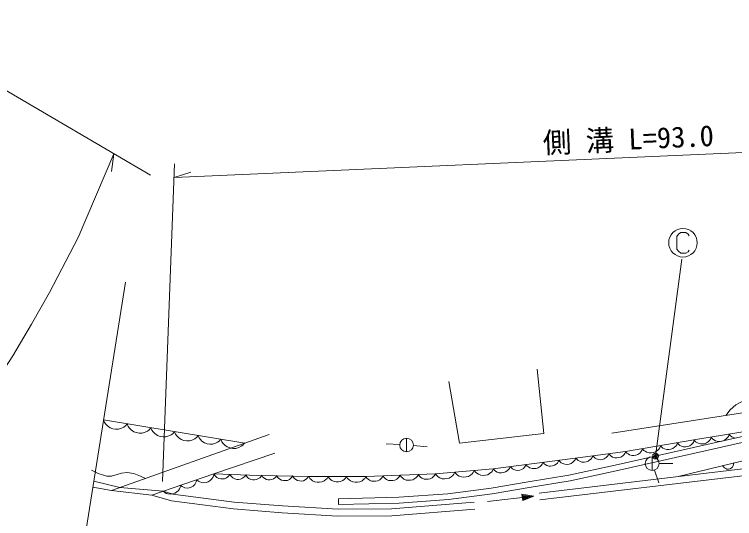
# Model space of a CAD drawing. Units: millimetres, scale not verified. Extents: x 40000 to 680000, y 20000 to 380000.
# Drawn here: x 455216 to 518260, y 271681 to 315781 of the extents above; entities that cross this region are included whole.
import ezdxf
from ezdxf.enums import TextEntityAlignment as Align

# ---------------------------------------------------------------- set-up
doc = ezdxf.new("R2010")
doc.units = ezdxf.units.MM
doc.header["$LTSCALE"] = 1000
for name, color, linetype, lineweight in [('M-BGD', 7, 'Continuous', 13), ('M-BGD-EXST', 7, 'Continuous', 13), ('M-BMK-OTRS', 5, 'Continuous', 13), ('M-STR-HTXT', 7, 'Continuous', 13)]:
    doc.layers.add(name, color=color, linetype=linetype, lineweight=lineweight)
doc.styles.add('ＭＳ ゴシック', font='')
doc.styles.get('ＭＳ ゴシック').set_extended_font_data('MS Gothic')

msp = doc.modelspace()

# ---------------------------------------------------------------- linework, layer by layer
at = {"layer": 'M-BGD'}
for p, q in [((501553, 279136), (500985, 284744)), ((493246, 283679), (494169, 278284)), ((520752, 281221), (507521, 279146)), ((463019, 280309), (463110, 280081)), ((463019, 280309), (475389, 278290)), ((463110, 280081), (463214, 279937)), ((463214, 279937), (463359, 279785)), ((464934, 279784), (465092, 279971)), ((465092, 279971), (465182, 279743)), ((463359, 279785), (463588, 279620)), ((463588, 279620), (463830, 279538)), ((463830, 279538), (464078, 279498)), ((464078, 279498), (464334, 279499)), ((464334, 279499), (464603, 279582)), ((464603, 279582), (464789, 279680)), ((464789, 279680), (464934, 279784)), ((465182, 279743), (465286, 279599)), ((465286, 279599), (465432, 279447)), ((465432, 279447), (465660, 279282)), ((466675, 279244), (466862, 279341)), ((466862, 279341), (467006, 279446)), ((467006, 279446), (467164, 279632)), ((467164, 279632), (467255, 279405)), ((467255, 279405), (467359, 279260)), ((469079, 279107), (469237, 279294)), ((469237, 279294), (469327, 279067)), ((515038, 278633), (520763, 279542)), ((463713, 274142), (477527, 279049)), ((465660, 279282), (465902, 279200)), ((465902, 279200), (466151, 279160)), ((466151, 279160), (466406, 279160)), ((466406, 279160), (466675, 279244)), ((467359, 279260), (467504, 279109)), ((467504, 279109), (467733, 278944)), ((467733, 278944), (467975, 278862)), ((467975, 278862), (468224, 278821)), ((468224, 278821), (468479, 278822)), ((468479, 278822), (468748, 278906)), ((468748, 278906), (468934, 279003)), ((468934, 279003), (469079, 279107)), ((469327, 279067), (469432, 278922)), ((469432, 278922), (469577, 278771)), ((469577, 278771), (469805, 278606)), ((470821, 278568), (471007, 278665)), ((471007, 278665), (471151, 278769)), ((471151, 278769), (471310, 278956)), ((471310, 278956), (471396, 278739)), ((471396, 278739), (471495, 278601)), ((489548, 278717), (489548, 277517)), ((494169, 278284), (501553, 279136)), ((520828, 279277), (507793, 276348)), ((520947, 278791), (507900, 275860)), ((516150, 278624), (516214, 278786)), ((516214, 278786), (516335, 278644)), ((517534, 278649), (517645, 278764)), ((517645, 278764), (517724, 278875)), ((517724, 278875), (517792, 279048)), ((517792, 279048), (517906, 278915)), ((517906, 278915), (518009, 278841)), ((518009, 278841), (518142, 278772)), ((518142, 278772), (518335, 278713)), ((469805, 278606), (470047, 278524)), ((470047, 278524), (470296, 278483)), ((470296, 278483), (470552, 278484)), ((470552, 278484), (470821, 278568)), ((471495, 278601), (471633, 278457)), ((471633, 278457), (471851, 278300)), ((471851, 278300), (472081, 278222)), ((472081, 278222), (472318, 278183)), ((472318, 278183), (472562, 278184)), ((472562, 278184), (472818, 278264)), ((472818, 278264), (472995, 278357)), ((472995, 278357), (473133, 278456)), ((473133, 278456), (473283, 278634)), ((473283, 278634), (473374, 278406)), ((473374, 278406), (473478, 278262)), ((473478, 278262), (473623, 278110)), ((473623, 278110), (473852, 277945)), ((475053, 278004), (475198, 278108)), ((475198, 278108), (475356, 278295)), ((488949, 278155), (487751, 278230)), ((490146, 278066), (491341, 277962)), ((508717, 277542), (515038, 278633)), ((511706, 277876), (511775, 278049)), ((511775, 278049), (511888, 277916)), ((513013, 277920), (513116, 278029)), ((513116, 278029), (513190, 278132)), ((513190, 278132), (513255, 278295)), ((513255, 278295), (513368, 278162)), ((513368, 278162), (513471, 278088)), ((513471, 278088), (513605, 278019)), ((514157, 277989), (514330, 278048)), ((514330, 278048), (514492, 278166)), ((514492, 278166), (514596, 278274)), ((514596, 278274), (514670, 278378)), ((514670, 278378), (514734, 278541)), ((514734, 278541), (514848, 278407)), ((514848, 278407), (514951, 278333)), ((514951, 278333), (515084, 278264)), ((515084, 278264), (515277, 278205)), ((515277, 278205), (515459, 278205)), ((515459, 278205), (515637, 278234)), ((515637, 278234), (515809, 278293)), ((515809, 278293), (515972, 278412)), ((515972, 278412), (516076, 278520)), ((516076, 278520), (516150, 278624)), ((516335, 278644), (516445, 278565)), ((516445, 278565), (516587, 278491)), ((516587, 278491), (516793, 278428)), ((516793, 278428), (516987, 278428)), ((516987, 278428), (517177, 278459)), ((517177, 278459), (517361, 278522)), ((517361, 278522), (517534, 278649)), ((478026, 277414), (472673, 275584)), ((473852, 277945), (474094, 277863)), ((474094, 277863), (474343, 277823)), ((474343, 277823), (474598, 277823)), ((474598, 277823), (474867, 277907)), ((474867, 277907), (475053, 278004)), ((501152, 273911), (533191, 277728)), ((504536, 276996), (508717, 277542)), ((508663, 277383), (508733, 277544)), ((508717, 277542), (508830, 277408)), ((508830, 277408), (508934, 277334)), ((509792, 277294), (509955, 277413)), ((509955, 277413), (510058, 277521)), ((510058, 277521), (510132, 277624)), ((510132, 277624), (510196, 277787)), ((510196, 277787), (510317, 277645)), ((510317, 277645), (510428, 277566)), ((510428, 277566), (510570, 277492)), ((510570, 277492), (510775, 277429)), ((510775, 277429), (510970, 277429)), ((510970, 277429), (511159, 277460)), ((511159, 277460), (511343, 277523)), ((511343, 277523), (511517, 277650)), ((511517, 277650), (511627, 277765)), ((511627, 277765), (511706, 277876)), ((511888, 277916), (511992, 277842)), ((511992, 277842), (512125, 277773)), ((512125, 277773), (512317, 277714)), ((512317, 277714), (512500, 277713)), ((512500, 277713), (512677, 277743)), ((512677, 277743), (512850, 277802)), ((512850, 277802), (513013, 277920)), ((513605, 278019), (513797, 277959)), ((513797, 277959), (513979, 277959)), ((513979, 277959), (514157, 277989)), ((497130, 276042), (504536, 276996)), ((501223, 273315), (533262, 277133)), ((502816, 276637), (502882, 276786)), ((502882, 276786), (502990, 276649)), ((504222, 276718), (504299, 276819)), ((504299, 276819), (504369, 276979)), ((504369, 276979), (504478, 276842)), ((504478, 276842), (504579, 276764)), ((504579, 276764), (504709, 276690)), ((505435, 276693), (505602, 276806)), ((505602, 276806), (505709, 276910)), ((505709, 276910), (505787, 277011)), ((505787, 277011), (505857, 277171)), ((505857, 277171), (505958, 277043)), ((505958, 277043), (506052, 276971)), ((506052, 276971), (506174, 276902)), ((506174, 276902), (506351, 276840)), ((506351, 276840), (506522, 276834)), ((506522, 276834), (506688, 276856)), ((506688, 276856), (506851, 276905)), ((506851, 276905), (507007, 277010)), ((507007, 277010), (507107, 277107)), ((507107, 277107), (507180, 277202)), ((507180, 277202), (507245, 277351)), ((507245, 277351), (507354, 277214)), ((507354, 277214), (507455, 277136)), ((507455, 277136), (507585, 277062)), ((507585, 277062), (507775, 276996)), ((507775, 276996), (507958, 276990)), ((507958, 276990), (508136, 277013)), ((508136, 277013), (508311, 277066)), ((508311, 277066), (508478, 277178)), ((508478, 277178), (508585, 277283)), ((508585, 277283), (508663, 277383)), ((508934, 277334), (509067, 277265)), ((509067, 277265), (509259, 277206)), ((509259, 277206), (509441, 277206)), ((509441, 277206), (509619, 277235)), ((509619, 277235), (509792, 277294)), ((511044, 277097), (511044, 275897)), ((521309, 277315), (513327, 275361)), ((498547, 276074), (498617, 276235)), ((498617, 276235), (498719, 276106)), ((499768, 276073), (499868, 276171)), ((499868, 276171), (499940, 276265)), ((499940, 276265), (500006, 276414)), ((500006, 276414), (500114, 276277)), ((500114, 276277), (500215, 276199)), ((500215, 276199), (500346, 276125)), ((501071, 276129), (501238, 276241)), ((501238, 276241), (501346, 276346)), ((501346, 276346), (501423, 276446)), ((501423, 276446), (501493, 276607)), ((501493, 276607), (501595, 276479)), ((501595, 276479), (501689, 276406)), ((501689, 276406), (501810, 276337)), ((501810, 276337), (501988, 276275)), ((501988, 276275), (502158, 276269)), ((502158, 276269), (502325, 276291)), ((502325, 276291), (502488, 276340)), ((502488, 276340), (502644, 276445)), ((502644, 276445), (502744, 276543)), ((502744, 276543), (502816, 276637)), ((502990, 276649), (503091, 276572)), ((503091, 276572), (503222, 276498)), ((503222, 276498), (503412, 276432)), ((503412, 276432), (503594, 276425)), ((503594, 276425), (503772, 276448)), ((503764, 275488), (507793, 276348)), ((503772, 276448), (503947, 276501)), ((503947, 276501), (504114, 276613)), ((504114, 276613), (504222, 276718)), ((504709, 276690), (504899, 276624)), ((504899, 276624), (505082, 276617)), ((505082, 276617), (505260, 276640)), ((505260, 276640), (505435, 276693)), ((511644, 276497), (512844, 276497)), ((517213, 276313), (517281, 276206)), ((517281, 276206), (517363, 276123)), ((517983, 276110), (518066, 276192)), ((518066, 276192), (518140, 276313)), ((518140, 276313), (518174, 276424)), ((518174, 276424), (518185, 276550)), ((472673, 275584), (467257, 273733)), ((472650, 275407), (472689, 275589)), ((472673, 275584), (472753, 275442)), ((472673, 275584), (476577, 275461)), ((473985, 275410), (474073, 275548)), ((474073, 275548), (474153, 275406)), ((475385, 275374), (475472, 275512)), ((475472, 275512), (475553, 275370)), ((485983, 275370), (492072, 275597)), ((490490, 275378), (490580, 275542)), ((490580, 275542), (490676, 275395)), ((491995, 275444), (492079, 275598)), ((492072, 275597), (497130, 276042)), ((492072, 275597), (492189, 275437)), ((493586, 275457), (493679, 275568)), ((493679, 275568), (493766, 275746)), ((493766, 275746), (493882, 275586)), ((493882, 275586), (493993, 275493)), ((495153, 275493), (495280, 275606)), ((495280, 275606), (495372, 275717)), ((495372, 275717), (495459, 275895)), ((495459, 275895), (495576, 275735)), ((495576, 275735), (495686, 275642)), ((495686, 275642), (495831, 275552)), ((495831, 275552), (496043, 275469)), ((496452, 275470), (496652, 275522)), ((496652, 275522), (496847, 275642)), ((496847, 275642), (496973, 275755)), ((496973, 275755), (497066, 275866)), ((497066, 275866), (497153, 276044)), ((497130, 276042), (497238, 275905)), ((497238, 275905), (497339, 275827)), ((497339, 275827), (497470, 275753)), ((497470, 275753), (497660, 275687)), ((497660, 275687), (497842, 275680)), ((497842, 275680), (498020, 275704)), ((498020, 275704), (498195, 275756)), ((498195, 275756), (498362, 275869)), ((498362, 275869), (498470, 275973)), ((498470, 275973), (498547, 276074)), ((498719, 276106), (498813, 276034)), ((498813, 276034), (498934, 275965)), ((498934, 275965), (499112, 275903)), ((499112, 275903), (499282, 275897)), ((499282, 275897), (499449, 275919)), ((499449, 275919), (499612, 275968)), ((499612, 275968), (499768, 276073)), ((500346, 276125), (500536, 276059)), ((500536, 276059), (500718, 276053)), ((500718, 276053), (500896, 276076)), ((500896, 276076), (501071, 276129)), ((503856, 274997), (507900, 275860)), ((511240, 275929), (511631, 274795)), ((517363, 276123), (517484, 276049)), ((517484, 276049), (517595, 276015)), ((517595, 276015), (517721, 276005)), ((517721, 276005), (517876, 276043)), ((517876, 276043), (517983, 276110)), ((462160, 274940), (464433, 274398)), ((471083, 274787), (471139, 274901)), ((471139, 274901), (471175, 275072)), ((471175, 275072), (471318, 274952)), ((471318, 274952), (471440, 274892)), ((471440, 274892), (471592, 274842)), ((471997, 274845), (472179, 274908)), ((472179, 274908), (472350, 275000)), ((472350, 275000), (472501, 275153)), ((472501, 275153), (472591, 275285)), ((472591, 275285), (472650, 275407)), ((472753, 275442), (472835, 275356)), ((472835, 275356), (472945, 275269)), ((472945, 275269), (473111, 275180)), ((473111, 275180), (473278, 275148)), ((473278, 275148), (473446, 275144)), ((473446, 275144), (473615, 275168)), ((473615, 275168), (473785, 275247)), ((473785, 275247), (473899, 275328)), ((473899, 275328), (473985, 275410)), ((474153, 275406), (474235, 275320)), ((474235, 275320), (474345, 275233)), ((474345, 275233), (474510, 275144)), ((474510, 275144), (474678, 275112)), ((474678, 275112), (474846, 275108)), ((474846, 275108), (475014, 275132)), ((475014, 275132), (475184, 275211)), ((475184, 275211), (475298, 275292)), ((475298, 275292), (475385, 275374)), ((475553, 275370), (475634, 275284)), ((475634, 275284), (475744, 275197)), ((475744, 275197), (475910, 275108)), ((475910, 275108), (476077, 275076)), ((476077, 275076), (476245, 275072)), ((476245, 275072), (476414, 275096)), ((476414, 275096), (476584, 275175)), ((476577, 275461), (480985, 275370)), ((476584, 275175), (476698, 275256)), ((476698, 275256), (476784, 275338)), ((476784, 275338), (476872, 275476)), ((476872, 275476), (476946, 275344)), ((476946, 275344), (477022, 275264)), ((477022, 275264), (477124, 275183)), ((477124, 275183), (477278, 275101)), ((477278, 275101), (477433, 275071)), ((477433, 275071), (477589, 275067)), ((477589, 275067), (477746, 275089)), ((477746, 275089), (477904, 275163)), ((477904, 275163), (478010, 275239)), ((478010, 275239), (478090, 275315)), ((478090, 275315), (478171, 275442)), ((478171, 275442), (478252, 275300)), ((478252, 275300), (478333, 275214)), ((478333, 275214), (478443, 275127)), ((478443, 275127), (478609, 275039)), ((478609, 275039), (478776, 275007)), ((478776, 275007), (478944, 275002)), ((478944, 275002), (479113, 275026)), ((479113, 275026), (479283, 275106)), ((479283, 275106), (479397, 275187)), ((479397, 275187), (479483, 275269)), ((479483, 275269), (479571, 275406)), ((479571, 275406), (479651, 275264)), ((479651, 275264), (479733, 275178)), ((479733, 275178), (479843, 275091)), ((479843, 275091), (480009, 275003)), ((480009, 275003), (480176, 274971)), ((480176, 274971), (480344, 274966)), ((480344, 274966), (480512, 274990)), ((480512, 274990), (480683, 275070)), ((480683, 275070), (480797, 275151)), ((480797, 275151), (480883, 275233)), ((480883, 275233), (480970, 275370)), ((480985, 275370), (481087, 275200)), ((480985, 275370), (485983, 275370)), ((481087, 275200), (481189, 275098)), ((481189, 275098), (481325, 274996)), ((481325, 274996), (481529, 274894)), ((481529, 274894), (481733, 274860)), ((481937, 274860), (482141, 274894)), ((482141, 274894), (482345, 274996)), ((482345, 274996), (482481, 275098)), ((482481, 275098), (482583, 275200)), ((482583, 275200), (482685, 275370)), ((482685, 275370), (482781, 275210)), ((482781, 275210), (482877, 275114)), ((482877, 275114), (483005, 275018)), ((483005, 275018), (483197, 274922)), ((483197, 274922), (483389, 274890)), ((483389, 274890), (483581, 274890)), ((483581, 274890), (483773, 274922)), ((483773, 274922), (483965, 275018)), ((483965, 275018), (484093, 275114)), ((484093, 275114), (484189, 275210)), ((484189, 275210), (484285, 275370)), ((484285, 275370), (484387, 275200)), ((484387, 275200), (484489, 275098)), ((484489, 275098), (484625, 274996)), ((484625, 274996), (484829, 274894)), ((484829, 274894), (485033, 274860)), ((485237, 274860), (485441, 274894)), ((485441, 274894), (485645, 274996)), ((485645, 274996), (485781, 275098)), ((485781, 275098), (485883, 275200)), ((485883, 275200), (485985, 275370)), ((485983, 275370), (486079, 275224)), ((486079, 275224), (486172, 275137)), ((486172, 275137), (486295, 275051)), ((486295, 275051), (486479, 274968)), ((486479, 274968), (486660, 274945)), ((486660, 274945), (486840, 274952)), ((486840, 274952), (487018, 274988)), ((487018, 274988), (487195, 275085)), ((487195, 275085), (487311, 275179)), ((487311, 275179), (487398, 275273)), ((487398, 275273), (487482, 275426)), ((487482, 275426), (487578, 275279)), ((487578, 275279), (487671, 275193)), ((487671, 275193), (487794, 275107)), ((487794, 275107), (487978, 275024)), ((487978, 275024), (488159, 275001)), ((488159, 275001), (488339, 275008)), ((488339, 275008), (488517, 275044)), ((488517, 275044), (488694, 275141)), ((488694, 275141), (488810, 275235)), ((488810, 275235), (488897, 275329)), ((488897, 275329), (488981, 275482)), ((488981, 275482), (489083, 275326)), ((489083, 275326), (489183, 275233)), ((489183, 275233), (489314, 275142)), ((489314, 275142), (489510, 275053)), ((489510, 275053), (489703, 275029)), ((489703, 275029), (489895, 275036)), ((489895, 275036), (490085, 275075)), ((490085, 275075), (490274, 275178)), ((490274, 275178), (490398, 275279)), ((490398, 275279), (490490, 275378)), ((490676, 275395), (490769, 275308)), ((490769, 275308), (490892, 275223)), ((490892, 275223), (491076, 275140)), ((491076, 275140), (491257, 275117)), ((491257, 275117), (491436, 275123)), ((491436, 275123), (491615, 275160)), ((491615, 275160), (491792, 275257)), ((491792, 275257), (491908, 275351)), ((491908, 275351), (491995, 275444)), ((492189, 275437), (492299, 275344)), ((492299, 275344), (492444, 275255)), ((492444, 275255), (492656, 275171)), ((492656, 275171), (492862, 275155)), ((492862, 275155), (493065, 275173)), ((493065, 275173), (493265, 275224)), ((493265, 275224), (493460, 275344)), ((493460, 275344), (493586, 275457)), ((493993, 275493), (494137, 275403)), ((494137, 275403), (494349, 275320)), ((494349, 275320), (494556, 275304)), ((494556, 275304), (494759, 275322)), ((494759, 275322), (494959, 275373)), ((494959, 275373), (495153, 275493)), ((496043, 275469), (496249, 275453)), ((496249, 275453), (496452, 275470)), ((496963, 274355), (500184, 274899)), ((500184, 274899), (503764, 275488)), ((500267, 274406), (503856, 274997)), ((462078, 274427), (463713, 274142)), ((464433, 274398), (468242, 274069)), ((469567, 274150), (469657, 274283)), ((469657, 274283), (469717, 274404)), ((469717, 274404), (469756, 274587)), ((469756, 274587), (469890, 274474)), ((469890, 274474), (470004, 274418)), ((470004, 274418), (470147, 274372)), ((470147, 274372), (470346, 274345)), ((470346, 274345), (470526, 274375)), ((470526, 274375), (470696, 274433)), ((470696, 274433), (470857, 274519)), ((470857, 274519), (470998, 274663)), ((470998, 274663), (471083, 274787)), ((471592, 274842), (471805, 274814)), ((471805, 274814), (471997, 274845)), ((481733, 274860), (481937, 274860)), ((485033, 274860), (485237, 274860)), ((493169, 273858), (496963, 274355)), ((497037, 273860), (500267, 274406)), ((463713, 274142), (467257, 273733)), ((467257, 273733), (468967, 273232)), ((468242, 274069), (469091, 273821)), ((468242, 274069), (468385, 273949)), ((468385, 273949), (468507, 273889)), ((468507, 273889), (468659, 273840)), ((468659, 273840), (468871, 273811)), ((468871, 273811), (469063, 273843)), ((469063, 273843), (469245, 273905)), ((469091, 273821), (474468, 273130)), ((469245, 273905), (469416, 273997)), ((469416, 273997), (469567, 274150)), ((488878, 273542), (493169, 273858)), ((493220, 273360), (497037, 273860)), ((500672, 273639), (496640, 273185)), ((499710, 273249), (499647, 273805)), ((499647, 273805), (500672, 273639)), ((499741, 273333), (499696, 273730)), ((499696, 273730), (500394, 273608)), ((500672, 273639), (499710, 273249)), ((499771, 273417), (499745, 273655)), ((499745, 273655), (500235, 273590)), ((468967, 273232), (474406, 272534)), ((474468, 273130), (478694, 272783)), ((483574, 273406), (488878, 273542)), ((483587, 272906), (483574, 273406)), ((483587, 272906), (488903, 273042)), ((488240, 272534), (495473, 273104)), ((488903, 273042), (493220, 273360)), ((500394, 273608), (499741, 273333)), ((500235, 273590), (499771, 273417)), ((499802, 273501), (499793, 273580)), ((499793, 273580), (499997, 273563)), ((499997, 273563), (499802, 273501)), ((474406, 272534), (478651, 272185)), ((478694, 272783), (483555, 272498)), ((483555, 272498), (488240, 272534)), ((488266, 271934), (495520, 272506)), ((478651, 272185), (483540, 271898)), ((483540, 271898), (488266, 271934))]:
    msp.add_line(p, q, dxfattribs=at)
for points in [[(517506, 280712), (517871, 281189), (518369, 281643), (518852, 281898), (519433, 282038), (520301, 282153), (521467, 282429), (522162, 282662), (522771, 282750), (524076, 282307)], [(461960, 275907), (462546, 275627), (463321, 275391), (463702, 275385), (464213, 275531), (464594, 275668), (465089, 275724), (465684, 275621), (466245, 275405), (466678, 275195)]]:
    msp.add_lwpolyline(points, dxfattribs=at)
for centre in [(489548, 278117), (511044, 276497)]:
    msp.add_circle(centre, 600, dxfattribs=at)
at = {"layer": 'M-BGD-EXST'}
for p, q in [((513342, 296558), (513192, 296358)), ((513192, 296358), (513192, 295258)), ((513542, 296708), (513342, 296558)), ((513992, 296708), (513542, 296708)), ((514192, 296558), (513992, 296708)), ((514292, 296408), (514192, 296558)), ((513192, 295258), (513342, 295058)), ((513342, 295058), (513542, 294908)), ((514192, 295008), (514292, 295158)), ((513542, 294908), (513992, 294908)), ((513992, 294908), (514192, 295008)), ((513655, 294369), (511342, 277146))]:
    msp.add_line(p, q, dxfattribs=at)
for centre, radius in [((513742, 295808), 1250), ((511342, 277146), 250), ((511342, 277146), 150), ((511342, 277146), 50)]:
    msp.add_circle(centre, radius, dxfattribs=at)
at = {"layer": 'M-BMK-OTRS'}
for p, q in [((443101, 315781), (467130, 301714)), ((461484, 270714), (464946, 292351))]:
    msp.add_line(p, q, dxfattribs=at)
at = {"layer": 'M-STR-HTXT'}
for p, q in [((469193, 301502), (555415, 305285)), ((463910, 303600), (460806, 296259)), ((463910, 303600), (463713, 302054)), ((468168, 274925), (469240, 302715)), ((469193, 301502), (470673, 301987))]:
    msp.add_line(p, q, dxfattribs=at)
msp.add_lwpolyline([(424175, 252223), (427755, 255114), (431422, 258211), (433751, 260321), (436197, 262685), (438567, 265126), (440841, 267614), (443709, 270948), (446501, 274351), (449190, 277715), (451980, 281376), (453596, 283661), (455080, 285931), (456722, 288673), (458280, 291470), (460806, 296259)], dxfattribs=at)

# ---------------------------------------------------------------- texts
at = {"layer": 'M-STR-HTXT', "style": 'ＭＳ ゴシック'}
msp.add_text('側 溝 L=93.0', height=1833, rotation=2.5, dxfattribs=at).set_placement((501540, 303075), align=Align.BOTTOM_LEFT)

doc.saveas('drawing.dxf')
